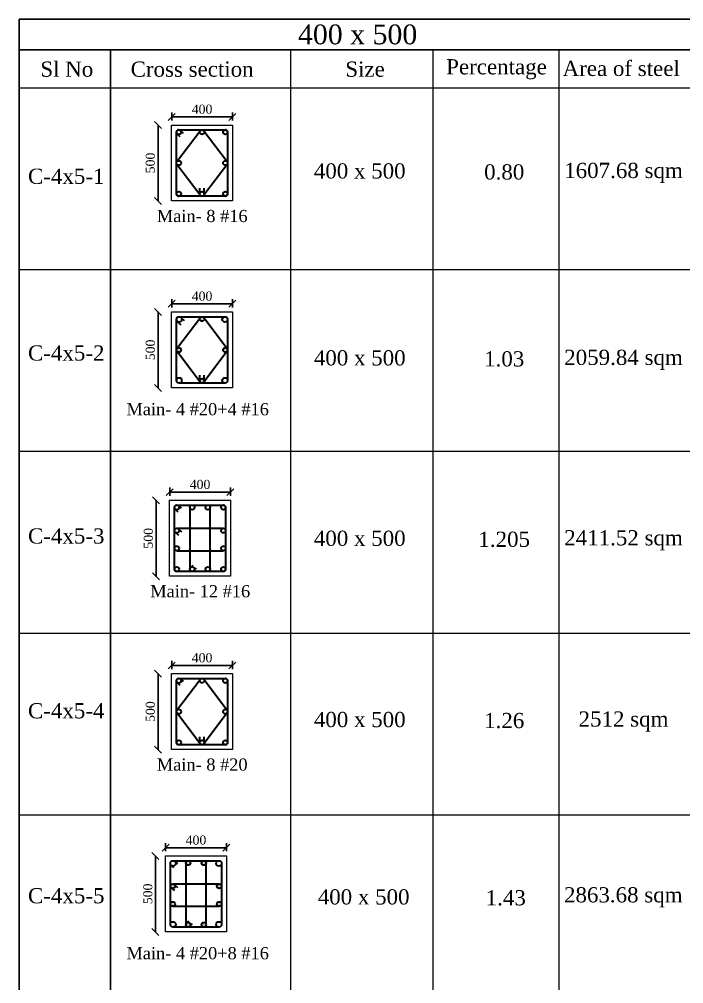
# Model space of a CAD drawing. Header units: millimetres. Extents: x -111267 to 10003021, y -40114 to 2142304.
# Drawn here: x 4297106 to 4318975, y 2035313 to 2067045 of the extents above; entities that cross this region are included whole.
import ezdxf

# ---------------------------------------------------------------- set-up
doc = ezdxf.new("R2010")
doc.units = ezdxf.units.MM
doc.header["$PDMODE"] = 2
doc.linetypes.add('DASHED2', pattern=[0.375, 0.25, -0.125])
doc.layers.add('5a.Hatch-TR-0', color=8, linetype='Continuous')
doc.layers.add('9.Title', color=7, linetype='Continuous')
for name, color, linetype, lineweight in [('object line', 23, 'Continuous', 13), ('reinmt', 241, 'Continuous', 40), ('S-Beam', 4, 'DASHED2', 15), ('S-Dim', 8, 'Continuous', 5)]:
    doc.layers.add(name, color=color, linetype=linetype, lineweight=lineweight)
doc.styles.add('DRIQsmall', font='times.ttf', dxfattribs={"height": 0.2})
doc.styles.add('Times new roman', font='times.ttf', dxfattribs={"height": 300})
doc.dimstyles.new('Scale 20', dxfattribs={"dimscale": 0, "dimtxt": 250, "dimasz": 230, "dimexe": 150, "dimexo": 150, "dimgap": 100, "dimtad": 1, "dimtoh": 1, "dimdec": 0, "dimlfac": 0.2, "dimzin": 0, "dimdsep": 46, "dimtxsty": 'Times new roman', "dimblk": 'OBLIQUE', "dimcen": 0.09, "dimclrd": 256, "dimclrt": 3, "dimadec": 0, "dimazin": 0, "dimtfac": 1, "dimtdec": 0, "dimtofl": 0, "dimtmove": 0, "dimatfit": 3, "dimfxl": 150, "dimfxlon": 1, "dimtolj": 1, "dimtzin": 0, "dimarcsym": 0})

# ---------------------------------------------------------------- blocks, each defined once
blk = doc.blocks.new('_Oblique')
at = {"color": 0, "linetype": 'ByBlock', "lineweight": -2}
blk.add_line((-0.5, -0.5), (0.5, 0.5), dxfattribs=at)
blk = doc.blocks.new('*D894')
at = {"layer": 'Defpoints', "color": 0, "ltscale": 6, "transparency": 16777216}
for p in [(4303922, 2039786), (4301922, 2039519), (4303922, 2039519)]:
    blk.add_point(p, dxfattribs=at)
at = {"layer": 'S-Dim', "color": 0, "lineweight": -2, "ltscale": 6, "transparency": 16777216}
for p, q in [((4301922, 2039669), (4301922, 2039936)), ((4303922, 2039669), (4303922, 2039936))]:
    blk.add_line(p, q, dxfattribs=at)
at = {"layer": 'S-Dim', "lineweight": -2, "ltscale": 6, "transparency": 16777216}
blk.add_line((4301922, 2039786), (4303922, 2039786), dxfattribs=at)
at = {"layer": 'S-Dim', "lineweight": -2, "ltscale": 6, "transparency": 16777216, "xscale": 230, "yscale": 230, "zscale": 230, "rotation": 180}
blk.add_blockref('_Oblique', (4301922, 2039786), dxfattribs=at)
at = {"layer": 'S-Dim', "lineweight": -2, "ltscale": 6, "transparency": 16777216, "xscale": 230, "yscale": 230, "zscale": 230}
blk.add_blockref('_Oblique', (4303922, 2039786), dxfattribs=at)
at = {"layer": 'S-Dim', "color": 3, "ltscale": 6, "transparency": 16777216, "insert": (4302922, 2040038), "char_height": 300, "attachment_point": 5, "style": 'Times new roman'}
blk.add_mtext('\\A1;400', dxfattribs=at)
blk = doc.blocks.new('*D904')
at = {"layer": 'Defpoints', "color": 0, "ltscale": 6, "transparency": 16777216}
for p in [(4301922, 2039519, 99385), (4301589, 2037019), (4301922, 2037019, 99385)]:
    blk.add_point(p, dxfattribs=at)
at = {"layer": 'S-Dim', "color": 0, "lineweight": -2, "ltscale": 6, "transparency": 16777216}
for p, q in [((4301440, 2039519), (4301439, 2039519)), ((4301440, 2037019), (4301439, 2037019))]:
    blk.add_line(p, q, dxfattribs=at)
at = {"layer": 'S-Dim', "lineweight": -2, "ltscale": 6, "transparency": 16777216}
blk.add_line((4301589, 2039519), (4301589, 2037019), dxfattribs=at)
at = {"layer": 'S-Dim', "lineweight": -2, "ltscale": 6, "transparency": 16777216, "xscale": 230, "yscale": 230, "zscale": 230}
for p, rotation in [((4301589, 2039519), 90), ((4301589, 2037019), 270)]:
    blk.add_blockref('_Oblique', p, dxfattribs=dict(at, rotation=rotation))
at = {"layer": 'S-Dim', "color": 3, "ltscale": 6, "transparency": 16777216, "insert": (4301336, 2038269), "char_height": 300, "attachment_point": 5, "rotation": 90, "style": 'Times new roman'}
blk.add_mtext('\\A1;500', dxfattribs=at)
blk = doc.blocks.new('*D900')
at = {"layer": 'Defpoints', "color": 0, "ltscale": 6, "transparency": 16777216}
for p in [(4302056, 2051219), (4304056, 2051486), (4304056, 2051219)]:
    blk.add_point(p, dxfattribs=at)
at = {"layer": 'S-Dim', "color": 0, "lineweight": -2, "ltscale": 6, "transparency": 16777216}
for p, q in [((4302056, 2051369), (4302056, 2051636)), ((4304056, 2051369), (4304056, 2051636))]:
    blk.add_line(p, q, dxfattribs=at)
at = {"layer": 'S-Dim', "lineweight": -2, "ltscale": 6, "transparency": 16777216}
blk.add_line((4302056, 2051486), (4304056, 2051486), dxfattribs=at)
at = {"layer": 'S-Dim', "lineweight": -2, "ltscale": 6, "transparency": 16777216, "xscale": 230, "yscale": 230, "zscale": 230, "rotation": 180}
blk.add_blockref('_Oblique', (4302056, 2051486), dxfattribs=at)
at = {"layer": 'S-Dim', "lineweight": -2, "ltscale": 6, "transparency": 16777216, "xscale": 230, "yscale": 230, "zscale": 230}
blk.add_blockref('_Oblique', (4304056, 2051486), dxfattribs=at)
at = {"layer": 'S-Dim', "color": 3, "ltscale": 6, "transparency": 16777216, "insert": (4303056, 2051739), "char_height": 300, "attachment_point": 5, "style": 'Times new roman'}
blk.add_mtext('\\A1;400', dxfattribs=at)
blk = doc.blocks.new('*D907')
at = {"layer": 'Defpoints', "color": 0, "ltscale": 6, "transparency": 16777216}
for p in [(4302056, 2051219, 99385), (4301607, 2048719), (4302056, 2048719, 99385)]:
    blk.add_point(p, dxfattribs=at)
at = {"layer": 'S-Dim', "color": 0, "lineweight": -2, "ltscale": 6, "transparency": 16777216}
for p, q in [((4301459, 2051219), (4301457, 2051219)), ((4301459, 2048719), (4301457, 2048719))]:
    blk.add_line(p, q, dxfattribs=at)
at = {"layer": 'S-Dim', "lineweight": -2, "ltscale": 6, "transparency": 16777216}
blk.add_line((4301607, 2051219), (4301607, 2048719), dxfattribs=at)
at = {"layer": 'S-Dim', "lineweight": -2, "ltscale": 6, "transparency": 16777216, "xscale": 230, "yscale": 230, "zscale": 230}
for p, rotation in [((4301607, 2051219), 90), ((4301607, 2048719), 270)]:
    blk.add_blockref('_Oblique', p, dxfattribs=dict(at, rotation=rotation))
at = {"layer": 'S-Dim', "color": 3, "ltscale": 6, "transparency": 16777216, "insert": (4301355, 2049969), "char_height": 300, "attachment_point": 5, "rotation": 90, "style": 'Times new roman'}
blk.add_mtext('\\A1;500', dxfattribs=at)
blk = doc.blocks.new('*D897')
at = {"layer": 'Defpoints', "color": 0, "ltscale": 6, "transparency": 16777216}
for p in [(4302122, 2063567), (4304122, 2063833), (4304122, 2063567)]:
    blk.add_point(p, dxfattribs=at)
at = {"layer": 'S-Dim', "color": 0, "lineweight": -2, "ltscale": 6, "transparency": 16777216}
for p, q in [((4302122, 2063717), (4302122, 2063983)), ((4304122, 2063717), (4304122, 2063983))]:
    blk.add_line(p, q, dxfattribs=at)
at = {"layer": 'S-Dim', "lineweight": -2, "ltscale": 6, "transparency": 16777216}
blk.add_line((4302122, 2063833), (4304122, 2063833), dxfattribs=at)
at = {"layer": 'S-Dim', "lineweight": -2, "ltscale": 6, "transparency": 16777216, "xscale": 230, "yscale": 230, "zscale": 230, "rotation": 180}
blk.add_blockref('_Oblique', (4302122, 2063833), dxfattribs=at)
at = {"layer": 'S-Dim', "lineweight": -2, "ltscale": 6, "transparency": 16777216, "xscale": 230, "yscale": 230, "zscale": 230}
blk.add_blockref('_Oblique', (4304122, 2063833), dxfattribs=at)
at = {"layer": 'S-Dim', "color": 3, "ltscale": 6, "transparency": 16777216, "insert": (4303122, 2064086), "char_height": 300, "attachment_point": 5, "style": 'Times new roman'}
blk.add_mtext('\\A1;400', dxfattribs=at)
blk = doc.blocks.new('*D905')
at = {"layer": 'Defpoints', "color": 0, "ltscale": 6, "transparency": 16777216}
for p in [(4302122, 2063567, 99385), (4301673, 2061067), (4302122, 2061067, 99385)]:
    blk.add_point(p, dxfattribs=at)
at = {"layer": 'S-Dim', "color": 0, "lineweight": -2, "ltscale": 6, "transparency": 16777216}
for p, q in [((4301525, 2063567), (4301523, 2063567)), ((4301525, 2061067), (4301523, 2061067))]:
    blk.add_line(p, q, dxfattribs=at)
at = {"layer": 'S-Dim', "lineweight": -2, "ltscale": 6, "transparency": 16777216}
blk.add_line((4301673, 2063567), (4301673, 2061067), dxfattribs=at)
at = {"layer": 'S-Dim', "lineweight": -2, "ltscale": 6, "transparency": 16777216, "xscale": 230, "yscale": 230, "zscale": 230}
for p, rotation in [((4301673, 2063567), 90), ((4301673, 2061067), 270)]:
    blk.add_blockref('_Oblique', p, dxfattribs=dict(at, rotation=rotation))
at = {"layer": 'S-Dim', "color": 3, "ltscale": 6, "transparency": 16777216, "insert": (4301421, 2062317), "char_height": 300, "attachment_point": 5, "rotation": 90, "style": 'Times new roman'}
blk.add_mtext('\\A1;500', dxfattribs=at)
blk = doc.blocks.new('*D898')
at = {"layer": 'Defpoints', "color": 0, "ltscale": 6, "transparency": 16777216}
for p in [(4304122, 2057684), (4302122, 2057417), (4304122, 2057417)]:
    blk.add_point(p, dxfattribs=at)
at = {"layer": 'S-Dim', "color": 0, "lineweight": -2, "ltscale": 6, "transparency": 16777216}
for p, q in [((4302122, 2057567), (4302122, 2057834)), ((4304122, 2057567), (4304122, 2057834))]:
    blk.add_line(p, q, dxfattribs=at)
at = {"layer": 'S-Dim', "lineweight": -2, "ltscale": 6, "transparency": 16777216}
blk.add_line((4302122, 2057684), (4304122, 2057684), dxfattribs=at)
at = {"layer": 'S-Dim', "lineweight": -2, "ltscale": 6, "transparency": 16777216, "xscale": 230, "yscale": 230, "zscale": 230, "rotation": 180}
blk.add_blockref('_Oblique', (4302122, 2057684), dxfattribs=at)
at = {"layer": 'S-Dim', "lineweight": -2, "ltscale": 6, "transparency": 16777216, "xscale": 230, "yscale": 230, "zscale": 230}
blk.add_blockref('_Oblique', (4304122, 2057684), dxfattribs=at)
at = {"layer": 'S-Dim', "color": 3, "ltscale": 6, "transparency": 16777216, "insert": (4303122, 2057936), "char_height": 300, "attachment_point": 5, "style": 'Times new roman'}
blk.add_mtext('\\A1;400', dxfattribs=at)
blk = doc.blocks.new('*D909')
at = {"layer": 'Defpoints', "color": 0, "ltscale": 6, "transparency": 16777216}
for p in [(4302122, 2057417, 99385), (4301673, 2054917), (4302122, 2054917, 99385)]:
    blk.add_point(p, dxfattribs=at)
at = {"layer": 'S-Dim', "color": 0, "lineweight": -2, "ltscale": 6, "transparency": 16777216}
for p, q in [((4301525, 2057417), (4301523, 2057417)), ((4301525, 2054917), (4301523, 2054917))]:
    blk.add_line(p, q, dxfattribs=at)
at = {"layer": 'S-Dim', "lineweight": -2, "ltscale": 6, "transparency": 16777216}
blk.add_line((4301673, 2057417), (4301673, 2054917), dxfattribs=at)
at = {"layer": 'S-Dim', "lineweight": -2, "ltscale": 6, "transparency": 16777216, "xscale": 230, "yscale": 230, "zscale": 230}
for p, rotation in [((4301673, 2057417), 90), ((4301673, 2054917), 270)]:
    blk.add_blockref('_Oblique', p, dxfattribs=dict(at, rotation=rotation))
at = {"layer": 'S-Dim', "color": 3, "ltscale": 6, "transparency": 16777216, "insert": (4301421, 2056167), "char_height": 300, "attachment_point": 5, "rotation": 90, "style": 'Times new roman'}
blk.add_mtext('\\A1;500', dxfattribs=at)
blk = doc.blocks.new('*D902')
at = {"layer": 'Defpoints', "color": 0, "ltscale": 6, "transparency": 16777216}
for p in [(4302122, 2045516), (4304122, 2045783), (4304122, 2045516)]:
    blk.add_point(p, dxfattribs=at)
at = {"layer": 'S-Dim', "color": 0, "lineweight": -2, "ltscale": 6, "transparency": 16777216}
for p, q in [((4302122, 2045666), (4302122, 2045933)), ((4304122, 2045666), (4304122, 2045933))]:
    blk.add_line(p, q, dxfattribs=at)
at = {"layer": 'S-Dim', "lineweight": -2, "ltscale": 6, "transparency": 16777216}
blk.add_line((4302122, 2045783), (4304122, 2045783), dxfattribs=at)
at = {"layer": 'S-Dim', "lineweight": -2, "ltscale": 6, "transparency": 16777216, "xscale": 230, "yscale": 230, "zscale": 230, "rotation": 180}
blk.add_blockref('_Oblique', (4302122, 2045783), dxfattribs=at)
at = {"layer": 'S-Dim', "lineweight": -2, "ltscale": 6, "transparency": 16777216, "xscale": 230, "yscale": 230, "zscale": 230}
blk.add_blockref('_Oblique', (4304122, 2045783), dxfattribs=at)
at = {"layer": 'S-Dim', "color": 3, "ltscale": 6, "transparency": 16777216, "insert": (4303122, 2046036), "char_height": 300, "attachment_point": 5, "style": 'Times new roman'}
blk.add_mtext('\\A1;400', dxfattribs=at)
blk = doc.blocks.new('*D910')
at = {"layer": 'Defpoints', "color": 0, "ltscale": 6, "transparency": 16777216}
for p in [(4302122, 2045516, 99385), (4301673, 2043016), (4302122, 2043016, 99385)]:
    blk.add_point(p, dxfattribs=at)
at = {"layer": 'S-Dim', "color": 0, "lineweight": -2, "ltscale": 6, "transparency": 16777216}
for p, q in [((4301525, 2045516), (4301523, 2045516)), ((4301525, 2043016), (4301523, 2043016))]:
    blk.add_line(p, q, dxfattribs=at)
at = {"layer": 'S-Dim', "lineweight": -2, "ltscale": 6, "transparency": 16777216}
blk.add_line((4301673, 2045516), (4301673, 2043016), dxfattribs=at)
at = {"layer": 'S-Dim', "lineweight": -2, "ltscale": 6, "transparency": 16777216, "xscale": 230, "yscale": 230, "zscale": 230}
for p, rotation in [((4301673, 2045516), 90), ((4301673, 2043016), 270)]:
    blk.add_blockref('_Oblique', p, dxfattribs=dict(at, rotation=rotation))
at = {"layer": 'S-Dim', "color": 3, "ltscale": 6, "transparency": 16777216, "insert": (4301421, 2044266), "char_height": 300, "attachment_point": 5, "rotation": 90, "style": 'Times new roman'}
blk.add_mtext('\\A1;500', dxfattribs=at)

msp = doc.modelspace()

# ---------------------------------------------------------------- hatches: boundary and pattern name
at = {"layer": '5a.Hatch-TR-0', "linetype": 'Continuous'}
h = msp.add_hatch(color=8, dxfattribs=at)
h.dxf.hatch_style = 1
h.paths.add_polyline_path([(4303197.1, 2055150.5, 1), (4303046, 2055150.5, 1)])
h.paths.add_polyline_path([(4302279.6, 2056167, 1), (4302430.7, 2056167, 1)])
h.paths.add_polyline_path([(4303046, 2057183.4, 1), (4303197.1, 2057183.4, 1)])
h.paths.add_polyline_path([(4303812.4, 2056167, 1), (4303963.5, 2056167, 1)])
h = msp.add_hatch(color=8, dxfattribs=at)
h.dxf.hatch_style = 1
h.paths.add_polyline_path([(4303255.3, 2039285, 1), (4303104.2, 2039285, 1)])
h.paths.add_polyline_path([(4302740.3, 2039284.8, 1), (4302589.3, 2039284.8, 1)])
h = msp.add_hatch(color=8, dxfattribs=at)
h.dxf.hatch_style = 1
h.paths.add_polyline_path([(4302740.3, 2037253.5, 0.6349148), (4302616.6, 2037311.6), (4302605.7, 2037300.5, 0.169643), (4302589.3, 2037253.5, 1)])
h.paths.add_polyline_path([(4303255.3, 2037253.2, 1), (4303104.2, 2037253.2, 1)])
h.paths.add_polyline_path([(4302081.1, 2037935.6, 1), (4302232.2, 2037935.6, 1)])
h.paths.add_polyline_path([(4302232.2, 2038522.2, 1), (4302081.1, 2038522.2, 1)])
h.paths.add_polyline_path([(4303612.4, 2038522.2, 1), (4303763.5, 2038522.2, 1)])
h.paths.add_polyline_path([(4303763.5, 2037935.6, 1), (4303612.4, 2037935.6, 1)])

# ---------------------------------------------------------------- linework, layer by layer
at = {"layer": '9.Title'}
for p, q in [((4297106.2, 2067045.3, -198769.9), (4340928.6, 2067045.3, -198769.9)), ((4297106.2, 1999011, -198769.9), (4297106.2, 2067045.3, -198769.9)), ((4297106.2, 2066045.3, -198769.9), (4340928.6, 2066045.3, -198769.9)), ((4300106.2, 1999011, -198769.9), (4300106.2, 2066045.3, -198769.9))]:
    msp.add_line(p, q, dxfattribs=at)
at = {"layer": 'object line'}
for points in [[(4302121.5, 2063566.5), (4304121.5, 2063566.5), (4304121.5, 2061066.5), (4302121.5, 2061066.5)], [(4302121.5, 2057417), (4304121.5, 2057417), (4304121.5, 2054917), (4302121.5, 2054917)], [(4302055.8, 2051219.4), (4304055.8, 2051219.4), (4304055.8, 2048719.4), (4302055.8, 2048719.4)], [(4302121.5, 2045516.5), (4304121.5, 2045516.5), (4304121.5, 2043016.5), (4302121.5, 2043016.5)], [(4301922.3, 2039519.1), (4303922.3, 2039519.1), (4303922.3, 2037019.1), (4301922.3, 2037019.1)]]:
    msp.add_lwpolyline(points, close=True, dxfattribs=at)
at = {"layer": 'reinmt', "linetype": 'Continuous', "lineweight": 35}
for p, q in [((4302279.6, 2061295.9), (4302279.6, 2063337.1)), ((4302294.8, 2062362), (4303060.1, 2063376.9)), ((4302306.1, 2063275.4, 99385), (4302394.2, 2063189.2, 99385)), ((4302350.9, 2063408.5), (4303892.1, 2063408.5)), ((4302410.3, 2063384.6, 99385), (4302498.6, 2063301.6, 99385)), ((4303181.8, 2063378.4), (4303947.7, 2062362.7)), ((4303963.5, 2063337.1), (4303963.5, 2061295.9)), ((4303061.2, 2061254.6), (4302295.4, 2062270.3)), ((4303948.2, 2062271), (4303182.9, 2061256.1)), ((4303046.4, 2061308.1), (4303046.4, 2061487.6)), ((4303196.8, 2061306.6), (4303196.8, 2061486.2)), ((4303892.1, 2061224.5), (4302350.9, 2061224.5)), ((4302294.8, 2056212.4), (4303060.1, 2057227.4)), ((4302368, 2057258.9), (4303875.1, 2057258.9)), ((4302438.8, 2057223.4), (4302535.6, 2057132.4)), ((4303181.8, 2057228.9), (4303947.7, 2056213.2)), ((4302279.6, 2055163.4), (4302279.6, 2057170.6)), ((4302307.1, 2057106.4), (4302423.8, 2056995.7)), ((4303963.5, 2057170.6), (4303963.5, 2055163.4)), ((4303061.2, 2055105.1), (4302295.4, 2056120.7)), ((4303948.2, 2056121.5), (4303182.9, 2055106.6)), ((4303046.4, 2055158.5), (4303046.4, 2055338.1)), ((4303196.8, 2055157.1), (4303196.8, 2055336.6)), ((4303875.1, 2055075), (4302368, 2055075)), ((4302213.8, 2048948.8), (4302213.8, 2050990)), ((4302240.3, 2050928.3, 99385), (4302328.4, 2050842, 99385)), ((4302285.2, 2051061.3), (4303826.3, 2051061.3)), ((4302344.5, 2051037.5, 99385), (4302432.8, 2050954.5, 99385)), ((4302722.8, 2050997.2), (4302722.8, 2048953.7)), ((4303388.7, 2048956.3), (4303388.8, 2050997.2)), ((4303897.7, 2050990), (4303897.7, 2048948.8)), ((4302290.2, 2050298), (4303821.4, 2050298)), ((4302340.9, 2050278.5), (4302444.6, 2050180.9)), ((4302246.5, 2050160.8), (4302345.5, 2050074.8)), ((4302291.8, 2049560.3), (4303821.4, 2049560.3)), ((4302739.2, 2049000.7), (4302823.9, 2049087.2)), ((4302856.7, 2048905.8), (4302940, 2048996)), ((4303826.3, 2048877.4), (4302285.2, 2048877.4)), ((4302279.6, 2043245.8), (4302279.6, 2045287)), ((4302294.8, 2044311.9), (4303060.1, 2045326.8)), ((4302306.1, 2045225.4, 99385), (4302394.2, 2045139.1, 99385)), ((4302350.9, 2045358.4), (4303892.1, 2045358.4)), ((4302410.3, 2045334.6, 99385), (4302498.6, 2045251.5, 99385)), ((4303181.8, 2045328.3), (4303947.7, 2044312.6)), ((4303963.5, 2045287), (4303963.5, 2043245.8)), ((4303061.2, 2043204.5), (4302295.4, 2044220.2)), ((4303948.2, 2044220.9), (4303182.9, 2043206)), ((4303046.4, 2043258), (4303046.4, 2043437.5)), ((4303196.8, 2043256.6), (4303196.8, 2043436.1)), ((4303892.1, 2043174.5), (4302350.9, 2043174.5)), ((4302080.3, 2037265.5), (4302080.3, 2039272.7)), ((4302097, 2039221), (4302185.2, 2039134.7)), ((4302168.7, 2039361.1), (4303675.8, 2039361.1)), ((4302229.1, 2039337.3), (4302317.4, 2039254.2)), ((4302589.3, 2039296.9), (4302589.3, 2037253.5)), ((4303255.2, 2037256.1), (4303255.3, 2039285)), ((4303764.2, 2039272.7), (4303764.2, 2037265.5)), ((4302156.7, 2038597.8), (4303688, 2038597.8)), ((4302207.4, 2038578.2), (4302311.2, 2038480.7)), ((4302113, 2038460.6), (4302212, 2038374.6)), ((4302158.3, 2037860.1), (4303687.9, 2037860.1)), ((4302605.7, 2037300.5), (4302690.5, 2037386.9)), ((4302723.3, 2037205.6), (4302806.5, 2037295.7)), ((4303675.2, 2037177.1), (4302168.1, 2037177.1))]:
    msp.add_line(p, q, dxfattribs=at)
for centre, radius in [((4302355.9, 2063332.2, 99385), 75.5), ((4303121.5, 2063332.9), 75.5), ((4303887.2, 2063332.2, 99385), 75.5), ((4302355.1, 2062316.5), 75.5), ((4303887.9, 2062316.5), 75.5), ((4302355.9, 2061300.8, 99385), 75.5), ((4303121.5, 2061300.1), 75.5), ((4303887.2, 2061300.8, 99385), 75.5), ((4302368, 2057170.6), 88.4), ((4303121.5, 2057183.4), 75.5), ((4303875.1, 2057170.6), 88.4), ((4302355.1, 2056167), 75.5), ((4303887.9, 2056167), 75.5), ((4302368, 2055163.4), 88.4), ((4303121.5, 2055150.5), 75.5), ((4303875.1, 2055163.4), 88.4), ((4302290.1, 2050985.1, 99385), 75.5), ((4302798.3, 2050985.1), 75.5), ((4303313.2, 2050985.3), 75.5), ((4303821.4, 2050985.1, 99385), 75.5), ((4302290.2, 2050222.5), 75.5), ((4303821.4, 2050222.5), 75.5), ((4302290.1, 2049635.9), 75.5), ((4303821.4, 2049635.9), 75.5), ((4302290.1, 2048953.7, 99385), 75.5), ((4302798.3, 2048953.7), 75.5), ((4303313.2, 2048953.5), 75.5), ((4303821.4, 2048953.7, 99385), 75.5), ((4302355.9, 2045282.1, 99385), 75.5), ((4303121.5, 2045282.9), 75.5), ((4303887.2, 2045282.1, 99385), 75.5), ((4302355.1, 2044266.4), 75.5), ((4303887.9, 2044266.4), 75.5), ((4302355.9, 2043250.8, 99385), 75.5), ((4303121.5, 2043250), 75.5), ((4303887.2, 2043250.8, 99385), 75.5), ((4302168.7, 2039272.7), 88.4), ((4302664.8, 2039284.8), 75.5), ((4303179.8, 2039285), 75.5), ((4303675.8, 2039272.7), 88.4), ((4302156.7, 2038522.2), 75.5), ((4303688, 2038522.2), 75.5), ((4302156.6, 2037935.6), 75.5), ((4303687.9, 2037935.6), 75.5), ((4302168.7, 2037265.5), 88.4), ((4302664.8, 2037253.5), 75.5), ((4303179.8, 2037253.2), 75.5), ((4303675.8, 2037265.5), 88.4)]:
    msp.add_circle(centre, radius, dxfattribs=at)
for centre, start, end in [((4302350.9, 2063337.1), 90, 180), ((4303892.1, 2063337.1), 360, 90), ((4302350.9, 2061295.9), 180, 270), ((4303892.1, 2061295.9), 270, 0), ((4302285.2, 2050990), 90, 180), ((4303826.3, 2050990), 360, 90), ((4302285.2, 2048948.8), 180, 270), ((4303826.3, 2048948.8), 270, 0), ((4302350.9, 2045287), 90, 180), ((4303892.1, 2045287), 360, 90), ((4302350.9, 2043245.8), 180, 270), ((4303892.1, 2043245.8), 270, 0)]:
    msp.add_arc(centre, 71.4, start, end, dxfattribs=at)
at = {"layer": 'S-Beam', "linetype": 'Continuous', "ltscale": 5}
for p, q in [((4306032.4, 2066045.3, -198769.9), (4306032.4, 1999011, -198769.9)), ((4310720.4, 2066045.3, -198769.9), (4310720.4, 1999011, -198769.9)), ((4314868.9, 2066045.3, -198769.9), (4314868.9, 1999011, -198769.9)), ((4297106.2, 2064790.8, -198769.9), (4340928.6, 2064790.8, -198769.9)), ((4297106.2, 2058811, 1750.1), (4340928.6, 2058811, -101900.3)), ((4297106.2, 2052831, 1750.1), (4340928.6, 2052831, -101900.3)), ((4297106.2, 2046851, 1750.1), (4340928.6, 2046851, -101900.3)), ((4297106.2, 2040871, 1750.1), (4340928.6, 2040871, -101900.3))]:
    msp.add_line(p, q, dxfattribs=at)

# ---------------------------------------------------------------- texts
at = {"color": 0, "linetype": 'Continuous', "char_height": 400, "attachment_point": 5, "style": 'Times new roman'}
for s, insert, width in [('Main- 8 #16', (4303127.5, 2060570.3, 99385), 3405.581), ('Main- 4 #20+4 #16 ', (4302978, 2054214, 99385), 5708.639), ('Main- 12 #16', (4303061.8, 2048223.2, 99385), 3405.581), ('Main- 8 #20', (4303127.5, 2042520.3, 99385), 3405.581), ('Main- 4 #20+8 #16 ', (4302978, 2036314, 99385), 5708.639)]:
    msp.add_mtext(s, dxfattribs=dict(at, insert=insert, width=width))
at = {"layer": '9.Title', "linetype": 'Continuous', "lineweight": 9, "ltscale": 0.5, "width": 8540.737, "attachment_point": 5, "style": 'DRIQsmall'}
for s, insert, char_height in [('400 x 500', (4308242.2, 2066542.8), 650), ('Sl No', (4298670.4, 2065401.1, -198769.9), 500), ('Cross section', (4302795.1, 2065401.1, -198769.9), 500), ('Size', (4308486.9, 2065401.1, -198769.9), 500), ('Percentage', (4312813.5, 2065401.1, -198769.9), 500), ('Area of steel', (4316918, 2065426.7, -198769.9), 500), ('400 x 500', (4308311.9, 2062051.5), 500), ('1607.68 sqm', (4316993.4, 2061991, -198769.9), 500), ('C-4x5-1', (4298651.5, 2061876.1, -198769.9), 500), ('0.80', (4313066.9, 2062017.1), 500), ('C-4x5-2', (4298651.5, 2056061.9, -198769.9), 500), ('400 x 500', (4308311.9, 2055901.9), 500), ('1.03', (4313066.9, 2055867.6), 500), ('2059.84 sqm', (4316993.4, 2055841.5, -198769.9), 500), ('C-4x5-3', (4298651.5, 2050041.1, -198769.9), 500), ('2411.52 sqm', (4316993.4, 2049904.4, -198769.9), 500), ('400 x 500', (4308311.9, 2049964.8), 500), ('1.205', (4313066.9, 2049930.5), 500), ('C-4x5-4', (4298651.5, 2044290.3, -198769.9), 500), ('400 x 500', (4308311.9, 2044001.4), 500), ('1.26', (4313066.9, 2043967.1), 500), ('2512 sqm', (4316993.4, 2043940.9, -198769.9), 500), ('2863.68 sqm', (4316985.6, 2038156.9, -198769.9), 500), ('C-4x5-5', (4298651.5, 2038204.9, -198769.9), 500), ('400 x 500', (4308440.5, 2038165.8), 500), ('1.43', (4313118.4, 2038136.1), 500)]:
    msp.add_mtext(s, dxfattribs=dict(at, insert=insert, char_height=char_height))

# ---------------------------------------------------------------- dimensions: what is measured, and where the dimension line sits
at = {"layer": 'S-Dim', "ltscale": 6}
for base, p1, p2, picture, middle in [((4304121.5, 2063833.2), (4302121.5, 2063566.5), (4304121.5, 2063566.5), '*D897', (4303121.5, 2064085.8)), ((4304121.5, 2057683.7), (4302121.5, 2057417), (4304121.5, 2057417), '*D898', (4303121.5, 2057936.3)), ((4304055.8, 2051486.1), (4302055.8, 2051219.4), (4304055.8, 2051219.4), '*D900', (4303055.8, 2051738.6)), ((4304121.5, 2045783.1), (4302121.5, 2045516.5), (4304121.5, 2045516.5), '*D902', (4303121.5, 2046035.7)), ((4303922.3, 2039785.8), (4301922.3, 2039519.1), (4303922.3, 2039519.1), '*D894', (4302922.3, 2040038.4))]:
    dim = msp.add_linear_dim(base=base, p1=p1, p2=p2, dimstyle='Scale 20', override={"dimscale": 1}, dxfattribs=at)
    dim.commit()
    dim.dimension.update_dxf_attribs({"geometry": picture, "text_midpoint": middle})
for base, p1, p2, picture, middle in [((4301673.2, 2061066.5, -99385), (4302121.5, 2063566.5), (4302121.5, 2061066.5), '*D905', (4301420.6, 2062316.5, -99385)), ((4301673.2, 2054917, -99385), (4302121.5, 2057417), (4302121.5, 2054917), '*D909', (4301420.6, 2056167, -99385)), ((4301607.4, 2048719.4, -99385), (4302055.8, 2051219.4), (4302055.8, 2048719.4), '*D907', (4301354.8, 2049969.4, -99385)), ((4301673.2, 2043016.5, -99385), (4302121.5, 2045516.5), (4302121.5, 2043016.5), '*D910', (4301420.6, 2044266.5, -99385)), ((4301588.9, 2037019.1, -99385), (4301922.3, 2039519.1), (4301922.3, 2037019.1), '*D904', (4301336.3, 2038269.1, -99385))]:
    dim = msp.add_linear_dim(base=base, p1=p1, p2=p2, angle=90, dimstyle='Scale 20', override={"dimscale": 1}, dxfattribs=at)
    dim.commit()
    dim.dimension.update_dxf_attribs({"geometry": picture, "text_midpoint": middle})

doc.saveas('drawing.dxf')
